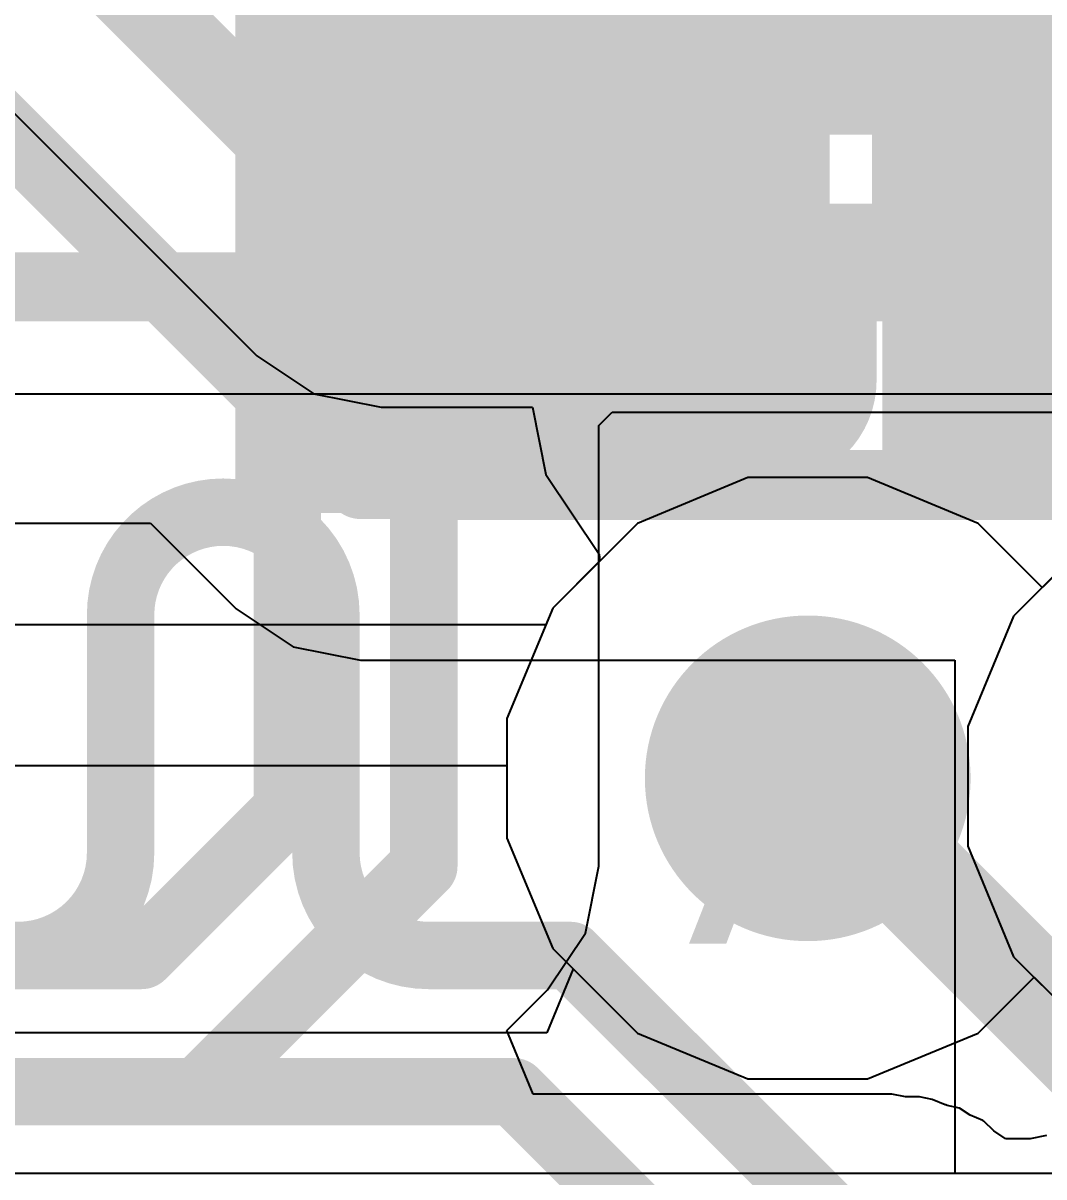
# Model space of a CAD drawing. Header units: inches. Extents: x 0 to 5271, y 0 to 5417.
# Drawn here: x 127.371 to 129.252, y 88.543 to 90.669 of the extents above; entities that cross this region are included whole.
import ezdxf

# ---------------------------------------------------------------- set-up
doc = ezdxf.new("R2010")
doc.units = ezdxf.units.IN
for name, color, linetype in [('Bottom Layer', 5, 'Continuous'), ('Bottom Overlay', 54, 'Continuous'), ('Bottom Paste', 16, 'Continuous'), ('Bottom Solder', 6, 'Continuous'), ('Drill Drawing', 1, 'Continuous'), ('L2_GND1', 16, 'Continuous'), ('L3_SIG1', 76, 'Continuous'), ('L4_PWR', 90, 'Continuous'), ('L5_GND2', 156, 'Continuous'), ('L6_SIG2', 130, 'Continuous'), ('L7_GND3', 216, 'Continuous'), ('Top Layer', 1, 'Continuous'), ('Top Overlay', 2, 'Continuous'), ('Via Holes', 16, 'Continuous')]:
    doc.layers.add(name, color=color, linetype=linetype)
doc.styles.add('Arial', font='', dxfattribs={"height": 0.2})
doc.styles.get('Arial').set_extended_font_data('Arial')

# ---------------------------------------------------------------- blocks, each defined once
blk = doc.blocks.new('HR911130C_521')
at = {"layer": 'Top Overlay'}
blk.add_lwpolyline([(-8.001, -8.56943422, 0.127, 0.127, 0), (8.001, -8.56943422, 0.127, 0.127, 0)], format="xyseb", dxfattribs=at)
blk = doc.blocks.new('DFN1006_2L__B_543')
at = {"layer": 'Bottom Layer'}
for points in [[(-0.69998717, 0.32998029), (-0.14998827, 0.32998029), (-0.14998827, -0.33002093), (-0.69998717, -0.33002093)], [(0.14999843, 0.32998029), (0.69999733, 0.32998029), (0.69999733, -0.33002093), (0.14999843, -0.33002093)]]:
    blk.add_hatch(color=5, dxfattribs=at).paths.add_polyline_path(points)
at = {"layer": 'Bottom Overlay'}
blk.add_hatch(color=54, dxfattribs=at).paths.add_polyline_path([(-1.14324892, -0.50802032), (-0.81304892, -0.50802032), (-0.81304892, 0.50797968), (-1.14324892, 0.50797968)])
at = {"layer": 'Bottom Paste'}
for points in [[(-0.69998717, 0.32998029), (-0.14998827, 0.32998029), (-0.14998827, -0.33002093), (-0.69998717, -0.33002093)], [(0.14999843, 0.32998029), (0.69999733, 0.32998029), (0.69999733, -0.33002093), (0.14999843, -0.33002093)]]:
    blk.add_hatch(color=16, dxfattribs=at).paths.add_polyline_path(points)
at = {"layer": 'Bottom Solder'}
for points in [[(-0.8015871699999999, 0.4315802899999999), (-0.04838827, 0.4315802899999999), (-0.04838827, -0.43162093), (-0.8015871699999999, -0.43162093)], [(0.04839842999999999, 0.4315802899999999), (0.80159733, 0.4315802899999999), (0.80159733, -0.43162093), (0.04839842999999999, -0.43162093)]]:
    blk.add_hatch(color=6, dxfattribs=at).paths.add_polyline_path(points)
at = {"layer": 'Bottom Overlay'}
for points in [[(-0.81279492, 0.45717968, 0.127, 0.127, 0), (0.81280508, 0.45717968, 0.127, 0.127, 0)], [(-0.81279492, -0.45722032, 0.127, 0.127, 0), (-0.81279492, 0.45717968, 0.127, 0.127, 0)], [(-0.81279492, -0.45722032, 0.127, 0.127, 0), (0.81280508, -0.45722032, 0.127, 0.127, 0)]]:
    blk.add_lwpolyline(points, format="xyseb", dxfattribs=at)
for points in [[(-0.84454492, 0.45717968, 0.0635, 0.0635, 1), (-0.7810449199999999, 0.45717968, 0.0635, 0.0635, 1)], [(-0.84454492, 0.45717968, 0.0635, 0.0635, 1), (-0.7810449199999999, 0.45717968, 0.0635, 0.0635, 1)], [(-0.84454492, -0.45722032, 0.0635, 0.0635, 1), (-0.7810449199999999, -0.45722032, 0.0635, 0.0635, 1)], [(-0.84454492, -0.45722032, 0.0635, 0.0635, 1), (-0.7810449199999999, -0.45722032, 0.0635, 0.0635, 1)]]:
    blk.add_lwpolyline(points, format="xyseb", close=True, dxfattribs=at)

msp = doc.modelspace()

# ---------------------------------------------------------------- hatches: boundary and pattern name
at = {"layer": 'Bottom Layer'}
for points in [[(128.19240046, 89.94439466), (128.80620162, 89.94439466), (128.80620162, 92.12319142), (128.19240046, 92.12319142)], [(129.05538578, 89.94439466), (130.58198166, 89.94439466), (130.58198166, 90.60439842), (129.05538578, 90.60439842)]]:
    msp.add_hatch(color=5, dxfattribs=at).paths.add_polyline_path(points)
h = msp.add_hatch(color=5, dxfattribs=at)
edge = h.paths.add_edge_path()
edge.add_arc((128.81658006, 89.27762687999999), 0.2999994, 0, 360)
at = {"layer": 'L2_GND1'}
h = msp.add_hatch(color=16, dxfattribs=at)
edge = h.paths.add_edge_path()
edge.add_arc((128.81658006, 89.27762687999999), 0.2999994, 0, 360)
at = {"layer": 'L3_SIG1'}
h = msp.add_hatch(color=76, dxfattribs=at)
edge = h.paths.add_edge_path()
edge.add_arc((128.81658006, 89.27762687999999), 0.2999994, 0, 360)
at = {"layer": 'L4_PWR'}
h = msp.add_hatch(color=90, dxfattribs=at)
edge = h.paths.add_edge_path()
edge.add_arc((128.81658006, 89.27762687999999), 0.2999994, 0, 360)
at = {"layer": 'L5_GND2'}
h = msp.add_hatch(color=156, dxfattribs=at)
edge = h.paths.add_edge_path()
edge.add_arc((128.81658006, 89.27762687999999), 0.2999994, 0, 360)
at = {"layer": 'L6_SIG2'}
h = msp.add_hatch(color=130, dxfattribs=at)
edge = h.paths.add_edge_path()
edge.add_arc((128.81658006, 89.27762687999999), 0.2999994, 0, 360)
at = {"layer": 'L7_GND3'}
h = msp.add_hatch(color=216, dxfattribs=at)
edge = h.paths.add_edge_path()
edge.add_arc((128.81658006, 89.27762687999999), 0.2999994, 0, 360)
at = {"layer": 'Top Layer'}
h = msp.add_hatch(color=1, dxfattribs=at)
edge = h.paths.add_edge_path()
edge.add_arc((128.81658006, 89.27762687999999), 0.2999994, 0, 360)
at = {"layer": 'Via Holes'}
h = msp.add_hatch(color=7, dxfattribs=at)
edge = h.paths.add_edge_path()
edge.add_arc((128.81658006, 89.27762687999999), 0.1499997, 0, 360)

# ---------------------------------------------------------------- linework, layer by layer
at = {"layer": 'Bottom Layer'}
msp.add_line((103.007541, 89.98614463999999), (139.39500696, 89.98614463999999), dxfattribs=at)
for points in [[(127.5509387, 89.5789547, 0.12418314, 0.12418314, -0.4142135623730951), (127.740029, 89.76804499999999, 0.12418314, 0.12418314, 0)], [(127.740029, 89.76804499999999, 0.12418314, 0.12418314, 0), (127.74003154, 89.76804499999999, 0.12418314, 0.12418314, 0)], [(127.74003154, 89.76804499999999, 0.12418314, 0.12418314, -0.4142135623730951), (127.92912184, 89.5789547, 0.12418314, 0.12418314, 0)], [(127.5509387, 89.14029416, 0.12418314, 0.12418314, 0), (127.5509387, 89.5789547, 0.12418314, 0.12418314, 0)], [(127.92912184, 89.14029416, 0.12418314, 0.12418314, 0), (127.92912184, 89.5789547, 0.12418314, 0.12418314, 0)], [(128.81658006, 89.27762687999999, 0.2032, 0.2032, 0), (128.83115458, 89.27762687999999, 0.2032, 0.2032, 0)], [(128.83115458, 89.27762687999999, 0.2032, 0.2032, 0), (129.40542572, 88.70335573999999, 0.2032, 0.2032, 0)], [(127.5509387, 89.14029416, 0.12418314, 0.12418314, -0.4142135623730951), (127.3618484, 88.95120385999999, 0.12418314, 0.12418314, 0)], [(128.11821214, 88.95120385999999, 0.12418314, 0.12418314, -0.4142135623730951), (127.92912184, 89.14029416, 0.12418314, 0.12418314, 0)], [(127.29974286, 88.95120385999999, 0.12418314, 0.12418314, 0), (127.3618484, 88.95120385999999, 0.12418314, 0.12418314, 0)], [(128.11821214, 88.95120385999999, 0.12418314, 0.12418314, 0), (128.37948162, 88.95120385999999, 0.12418314, 0.12418314, 0)], [(128.37948162, 88.95120385999999, 0.12418314, 0.12418314, 0), (128.45215864, 88.87852683999999, 0.12418314, 0.12418314, 0)], [(128.45215864, 88.87852683999999, 0.12418314, 0.12418314, 0), (128.93157348, 88.399112, 0.12418314, 0.12418314, 0)], [(127.07412482, 88.70002072, 0.12418314, 0.12418314, 0), (128.27544068, 88.70002072, 0.12418314, 0.12418314, 0)], [(128.27544068, 88.70002072, 0.12418314, 0.12418314, 0), (128.68039288, 88.29506851999999, 0.12418314, 0.12418314, 0)]]:
    msp.add_lwpolyline(points, format="xyseb", dxfattribs=at)
for points in [[(127.70898258, 89.76804499999999, 0.0620903, 0.0620903, 1), (127.77107542, 89.76804499999999, 0.0620903, 0.0620903, 1)], [(127.70898258, 89.76804499999999, 0.0620903, 0.0620903, 1), (127.77107542, 89.76804499999999, 0.0620903, 0.0620903, 1)], [(127.70898512, 89.76804499999999, 0.0620903, 0.0620903, 1), (127.77107796, 89.76804499999999, 0.0620903, 0.0620903, 1)], [(127.70898512, 89.76804499999999, 0.0620903, 0.0620903, 1), (127.77107796, 89.76804499999999, 0.0620903, 0.0620903, 1)], [(127.51989228, 89.5789547, 0.0620903, 0.0620903, 1), (127.58198512, 89.5789547, 0.0620903, 0.0620903, 1)], [(127.51989228, 89.5789547, 0.0620903, 0.0620903, 1), (127.58198512, 89.5789547, 0.0620903, 0.0620903, 1)], [(127.89807542, 89.5789547, 0.0620903, 0.0620903, 1), (127.96016826, 89.5789547, 0.0620903, 0.0620903, 1)], [(127.89807542, 89.5789547, 0.0620903, 0.0620903, 1), (127.96016826, 89.5789547, 0.0620903, 0.0620903, 1)], [(128.76578006, 89.27762687999999, 0.1016, 0.1016, 1), (128.86738006, 89.27762687999999, 0.1016, 0.1016, 1)], [(128.78035458, 89.27762687999999, 0.1016, 0.1016, 1), (128.88195458, 89.27762687999999, 0.1016, 0.1016, 1)], [(128.78035458, 89.27762687999999, 0.1016, 0.1016, 1), (128.88195458, 89.27762687999999, 0.1016, 0.1016, 1)], [(127.51989228, 89.14029416, 0.0620903, 0.0620903, 1), (127.58198512, 89.14029416, 0.0620903, 0.0620903, 1)], [(127.51989228, 89.14029416, 0.0620903, 0.0620903, 1), (127.58198512, 89.14029416, 0.0620903, 0.0620903, 1)], [(127.89807542, 89.14029416, 0.0620903, 0.0620903, 1), (127.96016826, 89.14029416, 0.0620903, 0.0620903, 1)], [(127.89807542, 89.14029416, 0.0620903, 0.0620903, 1), (127.96016826, 89.14029416, 0.0620903, 0.0620903, 1)], [(127.33080198, 88.95120385999999, 0.0620903, 0.0620903, 1), (127.39289482, 88.95120385999999, 0.0620903, 0.0620903, 1)], [(127.33080198, 88.95120385999999, 0.0620903, 0.0620903, 1), (127.39289482, 88.95120385999999, 0.0620903, 0.0620903, 1)], [(128.08716572, 88.95120385999999, 0.0620903, 0.0620903, 1), (128.14925856, 88.95120385999999, 0.0620903, 0.0620903, 1)], [(128.08716572, 88.95120385999999, 0.0620903, 0.0620903, 1), (128.14925856, 88.95120385999999, 0.0620903, 0.0620903, 1)], [(128.3484352, 88.95120385999999, 0.0620903, 0.0620903, 1), (128.41052804, 88.95120385999999, 0.0620903, 0.0620903, 1)], [(128.3484352, 88.95120385999999, 0.0620903, 0.0620903, 1), (128.41052804, 88.95120385999999, 0.0620903, 0.0620903, 1)], [(128.42111222, 88.87852683999999, 0.0620903, 0.0620903, 1), (128.48320506, 88.87852683999999, 0.0620903, 0.0620903, 1)], [(128.42111222, 88.87852683999999, 0.0620903, 0.0620903, 1), (128.48320506, 88.87852683999999, 0.0620903, 0.0620903, 1)], [(128.24439426, 88.70002072, 0.0620903, 0.0620903, 1), (128.3064871, 88.70002072, 0.0620903, 0.0620903, 1)], [(128.24439426, 88.70002072, 0.0620903, 0.0620903, 1), (128.3064871, 88.70002072, 0.0620903, 0.0620903, 1)]]:
    msp.add_lwpolyline(points, format="xyseb", close=True, dxfattribs=at)
at = {"layer": 'L2_GND1'}
for p, q in [((128.70638216, 89.83162628), (128.5027656, 89.74728558)), ((128.92677796, 89.83162628), (128.70638216, 89.83162628)), ((129.13039452, 89.74728558), (128.92677796, 89.83162628)), ((128.5027656, 89.74728558), (128.34692136, 89.59144133999999)), ((129.24846642, 89.62921368), (129.13039452, 89.74728558)), ((129.35163614, 89.73238339999999), (129.24846642, 89.62921368)), ((128.34692136, 89.59144133999999), (128.33406388, 89.56039999999999)), ((128.33406388, 89.56039999999999), (127.20105624, 89.56039999999999)), ((127.31746952, 89.30142414), (128.26258066, 89.30142414)), ((128.26258066, 89.30142414), (128.26258066, 89.16742898)), ((128.26258066, 89.16742898), (128.34692136, 88.96381242)), ((128.34692136, 88.96381242), (128.5027656, 88.80796817999999)), ((129.13039452, 88.80796817999999), (129.23356424, 88.9111379)), ((129.23356424, 88.9111379), (129.35163614, 88.793066)), ((128.5027656, 88.80796817999999), (128.70638216, 88.72362747999999)), ((128.92677796, 88.72362747999999), (129.13039452, 88.80796817999999)), ((128.70638216, 88.72362747999999), (128.92677796, 88.72362747999999))]:
    msp.add_line(p, q, dxfattribs=at)
at = {"layer": 'L3_SIG1'}
for p, q in [((127.19344386, 89.74761832), (127.60609734, 89.74761832)), ((127.60609734, 89.74761832), (127.76369418, 89.59002147999999)), ((127.76369418, 89.59002147999999), (127.86871556, 89.51984636)), ((127.86871556, 89.51984636), (127.99259898, 89.49520582)), ((127.99259898, 89.49520582), (129.08731104, 89.49520582)), ((129.08731104, 89.49520582), (129.08731104, 88.54999816)), ((129.08731104, 88.54999816), (131.73879672, 88.54999816))]:
    msp.add_line(p, q, dxfattribs=at)
for points in [[(127.49390046, 90.78459618, 0.127, 0.127, 0), (127.81684114, 90.46165549999999, 0.127, 0.127, 0)], [(128.23626372, 90.59466259999999, 0.127, 0.127, -0.9999999999999999), (128.49026372, 90.59466259999999, 0.127, 0.127, 0)], [(128.74426372, 90.59466259999999, 0.127, 0.127, -0.9999999999999999), (128.99826372, 90.59466259999999, 0.127, 0.127, 0)], [(129.25226372, 90.59466259999999, 0.127, 0.127, -0.9999999999999999), (129.50626372, 90.59466259999999, 0.127, 0.127, 0)], [(127.16370046, 90.6478248, 0.127, 0.127, 0), (127.99259898, 89.81892628, 0.127, 0.127, 0)], [(128.23626372, 90.34883886, 0.127, 0.127, 0), (128.23626372, 90.59466259999999, 0.127, 0.127, 0)], [(128.49026372, 90.27612628, 0.127, 0.127, 0), (128.49026372, 90.59466259999999, 0.127, 0.127, 0)], [(128.74426372, 90.27612628, 0.127, 0.127, 0), (128.74426372, 90.59466259999999, 0.127, 0.127, 0)], [(128.99826372, 90.27612628, 0.127, 0.127, 0), (128.99826372, 90.59466259999999, 0.127, 0.127, 0)], [(129.25226372, 90.27612628, 0.127, 0.127, 0), (129.25226372, 90.59466259999999, 0.127, 0.127, 0)], [(127.81684114, 90.46165549999999, 0.127, 0.127, 0), (128.01946202, 90.25903462, 0.127, 0.127, 0)], [(128.23626372, 90.34883886, 0.127, 0.127, -0.6681735239367677), (128.01946202, 90.25903462, 0.127, 0.127, 0)], [(128.74426372, 90.27612628, 0.127, 0.127, -0.9999999999999999), (128.49026372, 90.27612628, 0.127, 0.127, 0)], [(129.25226372, 90.27612628, 0.127, 0.127, -0.9999999999999999), (128.99826372, 90.27612628, 0.127, 0.127, 0)], [(127.99259898, 89.81892628, 0.127, 0.127, 0), (128.36690354, 89.81892628, 0.127, 0.127, 0)], [(128.36690354, 89.81892628, 0.127, 0.127, 0), (129.81400504, 89.81892628, 0.127, 0.127, 0)]]:
    msp.add_lwpolyline(points, format="xyseb", dxfattribs=at)
for points in [[(128.20451372, 90.59466259999999, 0.0635, 0.0635, 1), (128.26801372, 90.59466259999999, 0.0635, 0.0635, 1)], [(128.20451372, 90.59466259999999, 0.0635, 0.0635, 1), (128.26801372, 90.59466259999999, 0.0635, 0.0635, 1)], [(128.45851372, 90.59466259999999, 0.0635, 0.0635, 1), (128.52201372, 90.59466259999999, 0.0635, 0.0635, 1)], [(128.45851372, 90.59466259999999, 0.0635, 0.0635, 1), (128.52201372, 90.59466259999999, 0.0635, 0.0635, 1)], [(128.71251372, 90.59466259999999, 0.0635, 0.0635, 1), (128.77601372, 90.59466259999999, 0.0635, 0.0635, 1)], [(128.71251372, 90.59466259999999, 0.0635, 0.0635, 1), (128.77601372, 90.59466259999999, 0.0635, 0.0635, 1)], [(128.96651372, 90.59466259999999, 0.0635, 0.0635, 1), (129.03001372, 90.59466259999999, 0.0635, 0.0635, 1)], [(128.96651372, 90.59466259999999, 0.0635, 0.0635, 1), (129.03001372, 90.59466259999999, 0.0635, 0.0635, 1)], [(129.22051372, 90.59466259999999, 0.0635, 0.0635, 1), (129.28401372, 90.59466259999999, 0.0635, 0.0635, 1)], [(129.22051372, 90.59466259999999, 0.0635, 0.0635, 1), (129.28401372, 90.59466259999999, 0.0635, 0.0635, 1)], [(127.78509114, 90.46165549999999, 0.0635, 0.0635, 1), (127.84859114, 90.46165549999999, 0.0635, 0.0635, 1)], [(127.78509114, 90.46165549999999, 0.0635, 0.0635, 1), (127.84859114, 90.46165549999999, 0.0635, 0.0635, 1)], [(128.20451372, 90.34883886, 0.0635, 0.0635, 1), (128.26801372, 90.34883886, 0.0635, 0.0635, 1)], [(128.20451372, 90.34883886, 0.0635, 0.0635, 1), (128.26801372, 90.34883886, 0.0635, 0.0635, 1)], [(128.45851372, 90.27612628, 0.0635, 0.0635, 1), (128.52201372, 90.27612628, 0.0635, 0.0635, 1)], [(128.45851372, 90.27612628, 0.0635, 0.0635, 1), (128.52201372, 90.27612628, 0.0635, 0.0635, 1)], [(128.71251372, 90.27612628, 0.0635, 0.0635, 1), (128.77601372, 90.27612628, 0.0635, 0.0635, 1)], [(128.71251372, 90.27612628, 0.0635, 0.0635, 1), (128.77601372, 90.27612628, 0.0635, 0.0635, 1)], [(128.96651372, 90.27612628, 0.0635, 0.0635, 1), (129.03001372, 90.27612628, 0.0635, 0.0635, 1)], [(128.96651372, 90.27612628, 0.0635, 0.0635, 1), (129.03001372, 90.27612628, 0.0635, 0.0635, 1)], [(129.22051372, 90.27612628, 0.0635, 0.0635, 1), (129.28401372, 90.27612628, 0.0635, 0.0635, 1)], [(129.22051372, 90.27612628, 0.0635, 0.0635, 1), (129.28401372, 90.27612628, 0.0635, 0.0635, 1)], [(127.98771202, 90.25903462, 0.0635, 0.0635, 1), (128.05121202, 90.25903462, 0.0635, 0.0635, 1)], [(127.98771202, 90.25903462, 0.0635, 0.0635, 1), (128.05121202, 90.25903462, 0.0635, 0.0635, 1)], [(127.96084898, 89.81892628, 0.0635, 0.0635, 1), (128.02434898, 89.81892628, 0.0635, 0.0635, 1)], [(127.96084898, 89.81892628, 0.0635, 0.0635, 1), (128.02434898, 89.81892628, 0.0635, 0.0635, 1)], [(128.33515354, 89.81892628, 0.0635, 0.0635, 1), (128.39865354, 89.81892628, 0.0635, 0.0635, 1)], [(128.33515354, 89.81892628, 0.0635, 0.0635, 1), (128.39865354, 89.81892628, 0.0635, 0.0635, 1)]]:
    msp.add_lwpolyline(points, format="xyseb", close=True, dxfattribs=at)
at = {"layer": 'L4_PWR'}
for p, q in [((128.70638216, 89.83162628), (128.5027656, 89.74728558)), ((128.92677796, 89.83162628), (128.70638216, 89.83162628)), ((129.13039452, 89.74728558), (128.92677796, 89.83162628)), ((128.5027656, 89.74728558), (128.34692136, 89.59144133999999)), ((129.24846642, 89.62921368), (129.13039452, 89.74728558)), ((129.35163614, 89.73238339999999), (129.24846642, 89.62921368)), ((128.34692136, 89.59144133999999), (128.26258066, 89.38782478)), ((128.26258066, 89.38782478), (128.26258066, 89.16742898)), ((128.26258066, 89.16742898), (128.34692136, 88.96381242)), ((128.34692136, 88.96381242), (128.384427, 88.92630677999999)), ((128.384427, 88.92630677999999), (128.3358241, 88.80897402)), ((128.3358241, 88.80897402), (127.32101028, 88.80897402)), ((127.319532, 88.54999816), (133.4599058, 88.54999816))]:
    msp.add_line(p, q, dxfattribs=at)
at = {"layer": 'L5_GND2'}
for p, q in [((128.70638216, 89.83162628), (128.5027656, 89.74728558)), ((128.92677796, 89.83162628), (128.70638216, 89.83162628)), ((129.13039452, 89.74728558), (128.92677796, 89.83162628)), ((128.5027656, 89.74728558), (128.34692136, 89.59144133999999)), ((129.24846642, 89.62921368), (129.13039452, 89.74728558)), ((129.35163614, 89.73238339999999), (129.24846642, 89.62921368)), ((128.34692136, 89.59144133999999), (128.26258066, 89.38782478)), ((128.26258066, 89.38782478), (128.26258066, 89.16742898)), ((128.26258066, 89.16742898), (128.34692136, 88.96381242)), ((128.34692136, 88.96381242), (128.5027656, 88.80796817999999)), ((129.13039452, 88.80796817999999), (129.23356424, 88.9111379)), ((129.23356424, 88.9111379), (129.35163614, 88.793066)), ((128.5027656, 88.80796817999999), (128.70638216, 88.72362747999999)), ((128.92677796, 88.72362747999999), (129.13039452, 88.80796817999999)), ((128.70638216, 88.72362747999999), (128.92677796, 88.72362747999999))]:
    msp.add_line(p, q, dxfattribs=at)
at = {"layer": 'L6_SIG2'}
for p, q in [((126.8389894, 91.01895436), (127.80186276, 90.05608099999999)), ((127.80186276, 90.05608099999999), (127.90688414, 89.98590587999999)), ((127.90688414, 89.98590587999999), (128.03076756, 89.96126534)), ((128.03076756, 89.96126534), (128.30957828, 89.96126534)), ((128.30957828, 89.96126534), (128.33420358, 89.83746574)), ((128.33420358, 89.83746574), (128.43244316, 89.69043529999999)), ((128.4336522, 89.67817217999999), (128.34692136, 89.59144133999999)), ((128.43244316, 89.69043529999999), (128.4336522, 89.67817217999999)), ((128.34692136, 89.59144133999999), (128.26258066, 89.38782478)), ((128.26258066, 89.38782478), (128.26258066, 89.16742898)), ((128.26258066, 89.16742898), (128.34692136, 88.96381242)), ((128.34692136, 88.96381242), (128.5027656, 88.80796817999999)), ((129.13039452, 88.80796817999999), (129.23356424, 88.9111379)), ((129.23356424, 88.9111379), (129.35163614, 88.793066)), ((128.5027656, 88.80796817999999), (128.70638216, 88.72362747999999)), ((128.92677796, 88.72362747999999), (129.13039452, 88.80796817999999)), ((128.70638216, 88.72362747999999), (128.92677796, 88.72362747999999))]:
    msp.add_line(p, q, dxfattribs=at)
for points in [[(126.48138788, 91.83436548, 0.127, 0.127, 0), (128.03076756, 90.2849858, 0.127, 0.127, 0)], [(127.29239972, 91.49032501999999, 0.127, 0.127, 0), (128.16753894, 90.61518579999999, 0.127, 0.127, 0)], [(128.16753894, 90.61518579999999, 0.127, 0.127, 0), (130.66960912, 90.61518579999999, 0.127, 0.127, 0)], [(128.03076756, 90.2849858, 0.127, 0.127, 0), (128.18139972, 90.2849858, 0.127, 0.127, 0)], [(128.18139972, 90.2849858, 0.127, 0.127, 0), (128.49891242, 90.2849858, 0.127, 0.127, 0)], [(128.49891242, 90.2849858, 0.127, 0.127, -0.4142135623730951), (128.62591242, 90.15798579999999, 0.127, 0.127, 0)], [(128.87991242, 90.15798579999999, 0.127, 0.127, -0.9999999999999999), (129.13391242, 90.15798579999999, 0.127, 0.127, 0)], [(128.62591242, 90.01089947999999, 0.127, 0.127, 0), (128.62591242, 90.15798579999999, 0.127, 0.127, 0)], [(128.87991242, 90.01089947999999, 0.127, 0.127, 0), (128.87991242, 90.15798579999999, 0.127, 0.127, 0)], [(129.13391242, 90.01089947999999, 0.127, 0.127, 0), (129.13391242, 90.15798579999999, 0.127, 0.127, 0)], [(128.87991242, 90.01089947999999, 0.127, 0.127, -0.9999999999999999), (128.62591242, 90.01089947999999, 0.127, 0.127, 0)], [(129.38791242, 90.01089947999999, 0.127, 0.127, -0.9999999999999999), (129.13391242, 90.01089947999999, 0.127, 0.127, 0)]]:
    msp.add_lwpolyline(points, format="xyseb", dxfattribs=at)
for points in [[(128.13578894, 90.61518579999999, 0.0635, 0.0635, 1), (128.19928894, 90.61518579999999, 0.0635, 0.0635, 1)], [(128.13578894, 90.61518579999999, 0.0635, 0.0635, 1), (128.19928894, 90.61518579999999, 0.0635, 0.0635, 1)], [(127.99901756, 90.2849858, 0.0635, 0.0635, 1), (128.06251756, 90.2849858, 0.0635, 0.0635, 1)], [(127.99901756, 90.2849858, 0.0635, 0.0635, 1), (128.06251756, 90.2849858, 0.0635, 0.0635, 1)], [(128.14964972, 90.2849858, 0.0635, 0.0635, 1), (128.21314972, 90.2849858, 0.0635, 0.0635, 1)], [(128.14964972, 90.2849858, 0.0635, 0.0635, 1), (128.21314972, 90.2849858, 0.0635, 0.0635, 1)], [(128.46716242, 90.2849858, 0.0635, 0.0635, 1), (128.53066242, 90.2849858, 0.0635, 0.0635, 1)], [(128.46716242, 90.2849858, 0.0635, 0.0635, 1), (128.53066242, 90.2849858, 0.0635, 0.0635, 1)], [(128.59416242, 90.15798579999999, 0.0635, 0.0635, 1), (128.65766242, 90.15798579999999, 0.0635, 0.0635, 1)], [(128.59416242, 90.15798579999999, 0.0635, 0.0635, 1), (128.65766242, 90.15798579999999, 0.0635, 0.0635, 1)], [(128.84816242, 90.15798579999999, 0.0635, 0.0635, 1), (128.91166242, 90.15798579999999, 0.0635, 0.0635, 1)], [(128.84816242, 90.15798579999999, 0.0635, 0.0635, 1), (128.91166242, 90.15798579999999, 0.0635, 0.0635, 1)], [(129.10216242, 90.15798579999999, 0.0635, 0.0635, 1), (129.16566242, 90.15798579999999, 0.0635, 0.0635, 1)], [(129.10216242, 90.15798579999999, 0.0635, 0.0635, 1), (129.16566242, 90.15798579999999, 0.0635, 0.0635, 1)], [(128.59416242, 90.01089947999999, 0.0635, 0.0635, 1), (128.65766242, 90.01089947999999, 0.0635, 0.0635, 1)], [(128.59416242, 90.01089947999999, 0.0635, 0.0635, 1), (128.65766242, 90.01089947999999, 0.0635, 0.0635, 1)], [(128.84816242, 90.01089947999999, 0.0635, 0.0635, 1), (128.91166242, 90.01089947999999, 0.0635, 0.0635, 1)], [(128.84816242, 90.01089947999999, 0.0635, 0.0635, 1), (128.91166242, 90.01089947999999, 0.0635, 0.0635, 1)], [(129.10216242, 90.01089947999999, 0.0635, 0.0635, 1), (129.16566242, 90.01089947999999, 0.0635, 0.0635, 1)], [(129.10216242, 90.01089947999999, 0.0635, 0.0635, 1), (129.16566242, 90.01089947999999, 0.0635, 0.0635, 1)]]:
    msp.add_lwpolyline(points, format="xyseb", close=True, dxfattribs=at)
at = {"layer": 'L7_GND3'}
for p, q in [((128.70638216, 89.83162628), (128.5027656, 89.74728558)), ((128.92677796, 89.83162628), (128.70638216, 89.83162628)), ((129.13039452, 89.74728558), (128.92677796, 89.83162628)), ((128.5027656, 89.74728558), (128.34692136, 89.59144133999999)), ((129.24846642, 89.62921368), (129.13039452, 89.74728558)), ((129.35163614, 89.73238339999999), (129.24846642, 89.62921368)), ((128.34692136, 89.59144133999999), (128.26258066, 89.38782478)), ((128.26258066, 89.38782478), (128.26258066, 89.16742898)), ((128.26258066, 89.16742898), (128.34692136, 88.96381242)), ((128.34692136, 88.96381242), (128.5027656, 88.80796817999999)), ((129.13039452, 88.80796817999999), (129.23356424, 88.9111379)), ((129.23356424, 88.9111379), (129.35163614, 88.793066)), ((128.5027656, 88.80796817999999), (128.70638216, 88.72362747999999)), ((128.92677796, 88.72362747999999), (129.13039452, 88.80796817999999)), ((128.70638216, 88.72362747999999), (128.92677796, 88.72362747999999))]:
    msp.add_line(p, q, dxfattribs=at)
at = {"layer": 'Top Layer'}
for p, q in [((102.362, 89.98615733999999), (138.74946596, 89.98615733999999)), ((128.43171926, 89.92749349999998), (128.4563598, 89.95213404)), ((128.4563598, 89.95213404), (133.20831372, 89.95213404)), ((128.43171926, 89.11576029999999), (128.43171926, 89.92749349999998)), ((129.35163614, 89.73238339999999), (129.1957919, 89.57653916)), ((129.1957919, 89.57653916), (129.1114512, 89.3729226)), ((129.1114512, 89.3729226), (129.1114512, 89.1525268)), ((129.1114512, 89.1525268), (129.1957919, 88.94891023999999)), ((128.40718794, 88.99242806), (128.43171926, 89.11576029999999)), ((128.33732524, 88.88787149999999), (128.40718794, 88.99242806)), ((129.1957919, 88.94891023999999), (129.35163614, 88.793066)), ((128.26247652, 88.81302278), (128.33732524, 88.88787149999999)), ((128.31107942, 88.69569002), (128.26247652, 88.81302278)), ((128.97173596, 88.69569002), (128.31107942, 88.69569002)), ((128.99675242, 88.69071416), (128.97173596, 88.69569002)), ((129.02225656, 88.69071416), (128.99675242, 88.69071416)), ((129.0458176, 88.68602786), (129.02225656, 88.69071416)), ((129.06938626, 88.67626664), (129.0458176, 88.68602786)), ((129.07084168, 88.67597708), (129.06938626, 88.67626664)), ((129.07207612, 88.67515157999999), (129.07084168, 88.67597708)), ((129.0736179, 88.67451404), (129.07207612, 88.67515157999999)), ((129.09634582, 88.66999284), (129.0736179, 88.67451404)), ((129.11559902, 88.65712773999999), (129.09634582, 88.66999284)), ((129.13914482, 88.64737922), (129.11559902, 88.65712773999999)), ((129.13916514, 88.64736651999999), (129.13914482, 88.64737922)), ((129.1391753, 88.64736144), (129.13916514, 88.64736651999999)), ((129.13918292, 88.64735381999999), (129.1391753, 88.64736144)), ((129.14108792, 88.64608127999999), (129.13918292, 88.64735381999999)), ((129.1591397, 88.62803457999999), (129.14108792, 88.64608127999999)), ((129.18036394, 88.61385375999998), (129.1591397, 88.62803457999999)), ((129.18058746, 88.61352102), (129.18036394, 88.61385375999998)), ((129.2262084, 88.61352102), (129.18058746, 88.61352102)), ((129.25621596, 88.61949001999999), (129.2262084, 88.61352102))]:
    msp.add_line(p, q, dxfattribs=at)
for points in [[(127.8582533, 90.16502922, 0.12418314, 0.12418314, 0), (128.21882408, 90.5256, 0.12418314, 0.12418314, 0)], [(128.21882408, 90.5256, 0.12418314, 0.12418314, 0), (134.52969792, 90.5256, 0.12418314, 0.12418314, 0)], [(128.10943644, 90.06098827999999, 0.12418314, 0.12418314, 0), (128.32286502, 90.27441685999999, 0.12418314, 0.12418314, 0)], [(128.32286502, 90.27441685999999, 0.12418314, 0.12418314, 0), (134.63373886, 90.27441685999999, 0.12418314, 0.12418314, 0)], [(127.8582533, 89.21980124, 0.12418314, 0.12418314, 0), (127.8582533, 90.16502922, 0.12418314, 0.12418314, 0)], [(128.10943644, 89.11576029999999, 0.12418314, 0.12418314, 0), (128.10943644, 90.06098827999999, 0.12418314, 0.12418314, 0)], [(127.58965592, 88.95120385999999, 0.12418314, 0.12418314, 0), (127.8582533, 89.21980124, 0.12418314, 0.12418314, 0)], [(127.69369686, 88.70002072, 0.12418314, 0.12418314, 0), (128.10943644, 89.11576029999999, 0.12418314, 0.12418314, 0)], [(127.07412482, 88.95120385999999, 0.12418314, 0.12418314, 0), (127.58965592, 88.95120385999999, 0.12418314, 0.12418314, 0)], [(127.07412482, 88.70002072, 0.12418314, 0.12418314, 0), (127.69369686, 88.70002072, 0.12418314, 0.12418314, 0)]]:
    msp.add_lwpolyline(points, format="xyseb", dxfattribs=at)
for points in [[(128.18777766, 90.5256, 0.0620903, 0.0620903, 1), (128.2498705, 90.5256, 0.0620903, 0.0620903, 1)], [(128.18777766, 90.5256, 0.0620903, 0.0620903, 1), (128.2498705, 90.5256, 0.0620903, 0.0620903, 1)], [(128.2918186, 90.27441685999999, 0.0620903, 0.0620903, 1), (128.35391144, 90.27441685999999, 0.0620903, 0.0620903, 1)], [(128.2918186, 90.27441685999999, 0.0620903, 0.0620903, 1), (128.35391144, 90.27441685999999, 0.0620903, 0.0620903, 1)], [(127.82720688, 90.16502922, 0.0620903, 0.0620903, 1), (127.88929972, 90.16502922, 0.0620903, 0.0620903, 1)], [(127.82720688, 90.16502922, 0.0620903, 0.0620903, 1), (127.88929972, 90.16502922, 0.0620903, 0.0620903, 1)], [(128.07839002, 90.06098827999999, 0.0620903, 0.0620903, 1), (128.14048286, 90.06098827999999, 0.0620903, 0.0620903, 1)], [(128.07839002, 90.06098827999999, 0.0620903, 0.0620903, 1), (128.14048286, 90.06098827999999, 0.0620903, 0.0620903, 1)], [(127.82720688, 89.21980124, 0.0620903, 0.0620903, 1), (127.88929972, 89.21980124, 0.0620903, 0.0620903, 1)], [(127.82720688, 89.21980124, 0.0620903, 0.0620903, 1), (127.88929972, 89.21980124, 0.0620903, 0.0620903, 1)], [(128.07839002, 89.11576029999999, 0.0620903, 0.0620903, 1), (128.14048286, 89.11576029999999, 0.0620903, 0.0620903, 1)], [(128.07839002, 89.11576029999999, 0.0620903, 0.0620903, 1), (128.14048286, 89.11576029999999, 0.0620903, 0.0620903, 1)], [(127.5586095, 88.95120385999999, 0.0620903, 0.0620903, 1), (127.62070234, 88.95120385999999, 0.0620903, 0.0620903, 1)], [(127.5586095, 88.95120385999999, 0.0620903, 0.0620903, 1), (127.62070234, 88.95120385999999, 0.0620903, 0.0620903, 1)], [(127.66265044, 88.70002072, 0.0620903, 0.0620903, 1), (127.72474328, 88.70002072, 0.0620903, 0.0620903, 1)], [(127.66265044, 88.70002072, 0.0620903, 0.0620903, 1), (127.72474328, 88.70002072, 0.0620903, 0.0620903, 1)]]:
    msp.add_lwpolyline(points, format="xyseb", close=True, dxfattribs=at)

# ---------------------------------------------------------------- block references
for name, p in [('HR911130C_521', (130.46739972, 98.7527997)), ('DFN1006_2L__B_543', (128.90538862, 90.27441685999999))]:
    msp.add_blockref(name, p)

# ---------------------------------------------------------------- texts
at = {"layer": 'Drill Drawing', "style": 'Arial'}
msp.add_text('A', height=0.508, dxfattribs=at).set_placement((128.59650176, 88.9729107))

doc.saveas('drawing.dxf')
